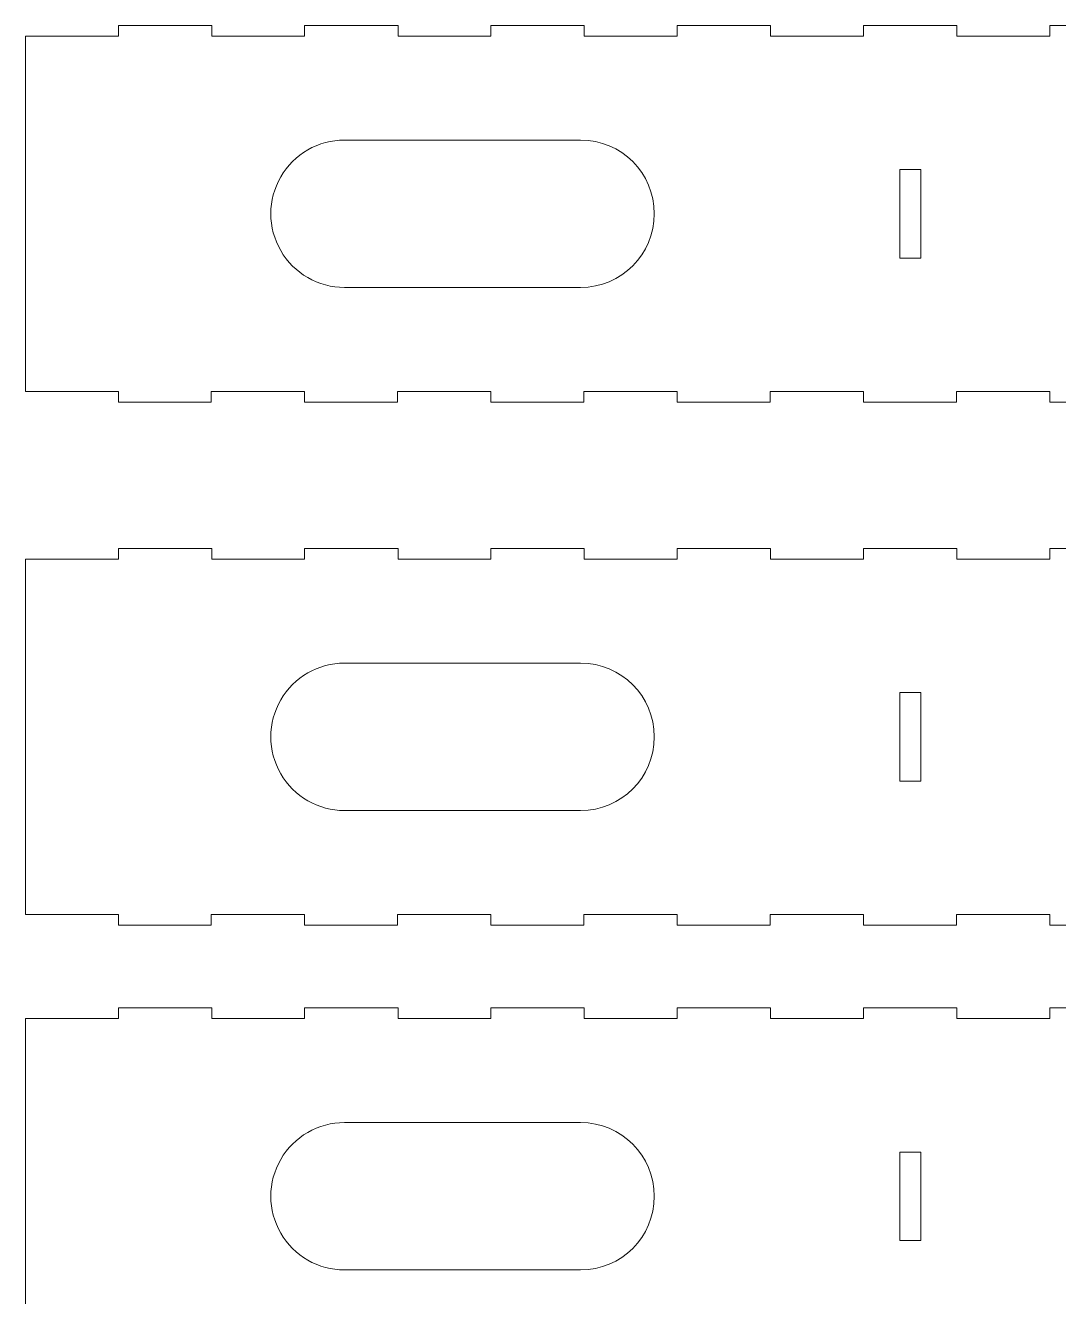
# Model space of a CAD drawing. Header units: centimetres. Extents: x -298 to 0, y -88 to 63.
# Drawn here: x -266.91 to -249.4, y 27.75 to 49.3 of the extents above; entities that cross this region are included whole.
import ezdxf

# ---------------------------------------------------------------- set-up
doc = ezdxf.new("R2010")
doc.units = ezdxf.units.CM
doc.header["$MEASUREMENT"] = 0
doc.layers.add('layer 1', color=7, linetype='Continuous')

msp = doc.modelspace()

# ---------------------------------------------------------------- linework, layer by layer
at = {"layer": 'layer 1', "lineweight": 15}
for points in [[(-265.33323, 49.30302), (-265.33323, 49.30302), (-265.33323, 49.12302), (-265.33323, 49.12302)], [(-263.75023, 49.30302), (-263.75023, 49.30302), (-265.33323, 49.30302), (-265.33323, 49.30302)], [(-263.75023, 49.12302), (-263.75023, 49.12302), (-263.75023, 49.30302), (-263.75023, 49.30302)], [(-260.59223, 49.30302), (-260.59223, 49.30302), (-262.17523, 49.30302), (-262.17523, 49.30302)], [(-262.17523, 49.30302), (-262.17523, 49.30302), (-262.17523, 49.12302), (-262.17523, 49.12302)], [(-260.59223, 49.12302), (-260.59223, 49.12302), (-260.59223, 49.30302), (-260.59223, 49.30302)], [(-257.43423, 49.30302), (-257.43423, 49.30302), (-259.01723, 49.30302), (-259.01723, 49.30302)], [(-259.01723, 49.30302), (-259.01723, 49.30302), (-259.01723, 49.12302), (-259.01723, 49.12302)], [(-257.43423, 49.12302), (-257.43423, 49.12302), (-257.43423, 49.30302), (-257.43423, 49.30302)], [(-254.27623, 49.30302), (-254.27623, 49.30302), (-255.85923, 49.30302), (-255.85923, 49.30302)], [(-255.85923, 49.30302), (-255.85923, 49.30302), (-255.85923, 49.12302), (-255.85923, 49.12302)], [(-254.27623, 49.12302), (-254.27623, 49.12302), (-254.27623, 49.30302), (-254.27623, 49.30302)], [(-251.11823, 49.30302), (-251.11823, 49.30302), (-252.70123, 49.30302), (-252.70123, 49.30302)], [(-252.70123, 49.30302), (-252.70123, 49.30302), (-252.70123, 49.12302), (-252.70123, 49.12302)], [(-251.11823, 49.12302), (-251.11823, 49.12302), (-251.11823, 49.30302), (-251.11823, 49.30302)], [(-247.96023, 49.30302), (-247.96023, 49.30302), (-249.54323, 49.30302), (-249.54323, 49.30302)], [(-249.54323, 49.30302), (-249.54323, 49.30302), (-249.54323, 49.12302), (-249.54323, 49.12302)], [(-265.33323, 49.12302), (-265.33323, 49.12302), (-266.90823, 49.12302), (-266.90823, 49.12302)], [(-266.90823, 49.12302), (-266.90823, 49.12302), (-266.90823, 43.09652), (-266.90823, 43.09652)], [(-262.17523, 49.12302), (-262.17523, 49.12302), (-263.75023, 49.12302), (-263.75023, 49.12302)], [(-259.01723, 49.12302), (-259.01723, 49.12302), (-260.59223, 49.12302), (-260.59223, 49.12302)], [(-255.85923, 49.12302), (-255.85923, 49.12302), (-257.43423, 49.12302), (-257.43423, 49.12302)], [(-252.70123, 49.12302), (-252.70123, 49.12302), (-254.27623, 49.12302), (-254.27623, 49.12302)], [(-249.54323, 49.12302), (-249.54323, 49.12302), (-251.11823, 49.12302), (-251.11823, 49.12302)], [(-257.49823, 47.35977), (-257.49823, 47.35977), (-261.49823, 47.35977), (-261.49823, 47.35977)], [(-252.08823, 46.85977), (-252.08823, 46.85977), (-252.08823, 45.35977), (-252.08823, 45.35977)], [(-251.72823, 46.85977), (-251.72823, 46.85977), (-252.08823, 46.85977), (-252.08823, 46.85977)], [(-251.72823, 45.35977), (-251.72823, 45.35977), (-251.72823, 46.85977), (-251.72823, 46.85977)], [(-252.08823, 45.35977), (-252.08823, 45.35977), (-251.72823, 45.35977), (-251.72823, 45.35977)], [(-261.49823, 44.85977), (-261.49823, 44.85977), (-257.49823, 44.85977), (-257.49823, 44.85977)], [(-266.90823, 43.09652), (-266.90823, 43.09652), (-265.33323, 43.09652), (-265.33323, 43.09652)], [(-265.33323, 43.09652), (-265.33323, 43.09652), (-265.33323, 42.91652), (-265.33323, 42.91652)], [(-265.33323, 42.91652), (-265.33323, 42.91652), (-263.75823, 42.91652), (-263.75823, 42.91652)], [(-263.75823, 42.91652), (-263.75823, 42.91652), (-263.75823, 43.09652), (-263.75823, 43.09652)], [(-263.75823, 43.09652), (-263.75823, 43.09652), (-262.17523, 43.09652), (-262.17523, 43.09652)], [(-262.17523, 43.09652), (-262.17523, 43.09652), (-262.17523, 42.91652), (-262.17523, 42.91652)], [(-262.17523, 42.91652), (-262.17523, 42.91652), (-260.60023, 42.91652), (-260.60023, 42.91652)], [(-260.60023, 42.91652), (-260.60023, 42.91652), (-260.60023, 43.09652), (-260.60023, 43.09652)], [(-260.60023, 43.09652), (-260.60023, 43.09652), (-259.01723, 43.09652), (-259.01723, 43.09652)], [(-259.01723, 43.09652), (-259.01723, 43.09652), (-259.01723, 42.91652), (-259.01723, 42.91652)], [(-259.01723, 42.91652), (-259.01723, 42.91652), (-257.44223, 42.91652), (-257.44223, 42.91652)], [(-257.44223, 42.91652), (-257.44223, 42.91652), (-257.44223, 43.09652), (-257.44223, 43.09652)], [(-257.44223, 43.09652), (-257.44223, 43.09652), (-255.85923, 43.09652), (-255.85923, 43.09652)], [(-255.85923, 43.09652), (-255.85923, 43.09652), (-255.85923, 42.91652), (-255.85923, 42.91652)], [(-255.85923, 42.91652), (-255.85923, 42.91652), (-254.28423, 42.91652), (-254.28423, 42.91652)], [(-254.28423, 42.91652), (-254.28423, 42.91652), (-254.28423, 43.09652), (-254.28423, 43.09652)], [(-254.28423, 43.09652), (-254.28423, 43.09652), (-252.70123, 43.09652), (-252.70123, 43.09652)], [(-252.70123, 43.09652), (-252.70123, 43.09652), (-252.70123, 42.91652), (-252.70123, 42.91652)], [(-252.70123, 42.91652), (-252.70123, 42.91652), (-251.12623, 42.91652), (-251.12623, 42.91652)], [(-251.12623, 42.91652), (-251.12623, 42.91652), (-251.12623, 43.09652), (-251.12623, 43.09652)], [(-251.12623, 43.09652), (-251.12623, 43.09652), (-249.54323, 43.09652), (-249.54323, 43.09652)], [(-249.54323, 43.09652), (-249.54323, 43.09652), (-249.54323, 42.91652), (-249.54323, 42.91652)], [(-249.54323, 42.91652), (-249.54323, 42.91652), (-247.96823, 42.91652), (-247.96823, 42.91652)], [(-265.33323, 40.43476), (-265.33323, 40.43476), (-265.33323, 40.25476), (-265.33323, 40.25476)], [(-263.75023, 40.43476), (-263.75023, 40.43476), (-265.33323, 40.43476), (-265.33323, 40.43476)], [(-263.75023, 40.25476), (-263.75023, 40.25476), (-263.75023, 40.43476), (-263.75023, 40.43476)], [(-260.59223, 40.43476), (-260.59223, 40.43476), (-262.17523, 40.43476), (-262.17523, 40.43476)], [(-262.17523, 40.43476), (-262.17523, 40.43476), (-262.17523, 40.25476), (-262.17523, 40.25476)], [(-260.59223, 40.25476), (-260.59223, 40.25476), (-260.59223, 40.43476), (-260.59223, 40.43476)], [(-257.43423, 40.43476), (-257.43423, 40.43476), (-259.01723, 40.43476), (-259.01723, 40.43476)], [(-259.01723, 40.43476), (-259.01723, 40.43476), (-259.01723, 40.25476), (-259.01723, 40.25476)], [(-257.43423, 40.25476), (-257.43423, 40.25476), (-257.43423, 40.43476), (-257.43423, 40.43476)], [(-254.27623, 40.43476), (-254.27623, 40.43476), (-255.85923, 40.43476), (-255.85923, 40.43476)], [(-255.85923, 40.43476), (-255.85923, 40.43476), (-255.85923, 40.25476), (-255.85923, 40.25476)], [(-254.27623, 40.25476), (-254.27623, 40.25476), (-254.27623, 40.43476), (-254.27623, 40.43476)], [(-251.11823, 40.43476), (-251.11823, 40.43476), (-252.70123, 40.43476), (-252.70123, 40.43476)], [(-252.70123, 40.43476), (-252.70123, 40.43476), (-252.70123, 40.25476), (-252.70123, 40.25476)], [(-251.11823, 40.25476), (-251.11823, 40.25476), (-251.11823, 40.43476), (-251.11823, 40.43476)], [(-247.96023, 40.43476), (-247.96023, 40.43476), (-249.54323, 40.43476), (-249.54323, 40.43476)], [(-249.54323, 40.43476), (-249.54323, 40.43476), (-249.54323, 40.25476), (-249.54323, 40.25476)], [(-265.33323, 40.25476), (-265.33323, 40.25476), (-266.90823, 40.25476), (-266.90823, 40.25476)], [(-266.90823, 40.25476), (-266.90823, 40.25476), (-266.90823, 34.22826), (-266.90823, 34.22826)], [(-262.17523, 40.25476), (-262.17523, 40.25476), (-263.75023, 40.25476), (-263.75023, 40.25476)], [(-259.01723, 40.25476), (-259.01723, 40.25476), (-260.59223, 40.25476), (-260.59223, 40.25476)], [(-255.85923, 40.25476), (-255.85923, 40.25476), (-257.43423, 40.25476), (-257.43423, 40.25476)], [(-252.70123, 40.25476), (-252.70123, 40.25476), (-254.27623, 40.25476), (-254.27623, 40.25476)], [(-249.54323, 40.25476), (-249.54323, 40.25476), (-251.11823, 40.25476), (-251.11823, 40.25476)], [(-257.49823, 38.49151), (-257.49823, 38.49151), (-261.49823, 38.49151), (-261.49823, 38.49151)], [(-252.08823, 37.99151), (-252.08823, 37.99151), (-252.08823, 36.49151), (-252.08823, 36.49151)], [(-251.72823, 37.99151), (-251.72823, 37.99151), (-252.08823, 37.99151), (-252.08823, 37.99151)], [(-251.72823, 36.49151), (-251.72823, 36.49151), (-251.72823, 37.99151), (-251.72823, 37.99151)], [(-252.08823, 36.49151), (-252.08823, 36.49151), (-251.72823, 36.49151), (-251.72823, 36.49151)], [(-261.49823, 35.99151), (-261.49823, 35.99151), (-257.49823, 35.99151), (-257.49823, 35.99151)], [(-266.90823, 34.22826), (-266.90823, 34.22826), (-265.33323, 34.22826), (-265.33323, 34.22826)], [(-265.33323, 34.22826), (-265.33323, 34.22826), (-265.33323, 34.04826), (-265.33323, 34.04826)], [(-263.75823, 34.04826), (-263.75823, 34.04826), (-263.75823, 34.22826), (-263.75823, 34.22826)], [(-263.75823, 34.22826), (-263.75823, 34.22826), (-262.17523, 34.22826), (-262.17523, 34.22826)], [(-262.17523, 34.22826), (-262.17523, 34.22826), (-262.17523, 34.04826), (-262.17523, 34.04826)], [(-260.60023, 34.04826), (-260.60023, 34.04826), (-260.60023, 34.22826), (-260.60023, 34.22826)], [(-260.60023, 34.22826), (-260.60023, 34.22826), (-259.01723, 34.22826), (-259.01723, 34.22826)], [(-259.01723, 34.22826), (-259.01723, 34.22826), (-259.01723, 34.04826), (-259.01723, 34.04826)], [(-257.44223, 34.04826), (-257.44223, 34.04826), (-257.44223, 34.22826), (-257.44223, 34.22826)], [(-257.44223, 34.22826), (-257.44223, 34.22826), (-255.85923, 34.22826), (-255.85923, 34.22826)], [(-255.85923, 34.22826), (-255.85923, 34.22826), (-255.85923, 34.04826), (-255.85923, 34.04826)], [(-254.28423, 34.04826), (-254.28423, 34.04826), (-254.28423, 34.22826), (-254.28423, 34.22826)], [(-254.28423, 34.22826), (-254.28423, 34.22826), (-252.70123, 34.22826), (-252.70123, 34.22826)], [(-252.70123, 34.22826), (-252.70123, 34.22826), (-252.70123, 34.04826), (-252.70123, 34.04826)], [(-251.12623, 34.04826), (-251.12623, 34.04826), (-251.12623, 34.22826), (-251.12623, 34.22826)], [(-251.12623, 34.22826), (-251.12623, 34.22826), (-249.54323, 34.22826), (-249.54323, 34.22826)], [(-249.54323, 34.22826), (-249.54323, 34.22826), (-249.54323, 34.04826), (-249.54323, 34.04826)], [(-265.33323, 34.04826), (-265.33323, 34.04826), (-263.75823, 34.04826), (-263.75823, 34.04826)], [(-262.17523, 34.04826), (-262.17523, 34.04826), (-260.60023, 34.04826), (-260.60023, 34.04826)], [(-259.01723, 34.04826), (-259.01723, 34.04826), (-257.44223, 34.04826), (-257.44223, 34.04826)], [(-255.85923, 34.04826), (-255.85923, 34.04826), (-254.28423, 34.04826), (-254.28423, 34.04826)], [(-252.70123, 34.04826), (-252.70123, 34.04826), (-251.12623, 34.04826), (-251.12623, 34.04826)], [(-249.54323, 34.04826), (-249.54323, 34.04826), (-247.96823, 34.04826), (-247.96823, 34.04826)], [(-265.33323, 32.64565), (-265.33323, 32.64565), (-265.33323, 32.46565), (-265.33323, 32.46565)], [(-263.75023, 32.64565), (-263.75023, 32.64565), (-265.33323, 32.64565), (-265.33323, 32.64565)], [(-263.75023, 32.46565), (-263.75023, 32.46565), (-263.75023, 32.64565), (-263.75023, 32.64565)], [(-260.59223, 32.64565), (-260.59223, 32.64565), (-262.17523, 32.64565), (-262.17523, 32.64565)], [(-262.17523, 32.64565), (-262.17523, 32.64565), (-262.17523, 32.46565), (-262.17523, 32.46565)], [(-260.59223, 32.46565), (-260.59223, 32.46565), (-260.59223, 32.64565), (-260.59223, 32.64565)], [(-257.43423, 32.64565), (-257.43423, 32.64565), (-259.01723, 32.64565), (-259.01723, 32.64565)], [(-259.01723, 32.64565), (-259.01723, 32.64565), (-259.01723, 32.46565), (-259.01723, 32.46565)], [(-257.43423, 32.46565), (-257.43423, 32.46565), (-257.43423, 32.64565), (-257.43423, 32.64565)], [(-254.27623, 32.64565), (-254.27623, 32.64565), (-255.85923, 32.64565), (-255.85923, 32.64565)], [(-255.85923, 32.64565), (-255.85923, 32.64565), (-255.85923, 32.46565), (-255.85923, 32.46565)], [(-254.27623, 32.46565), (-254.27623, 32.46565), (-254.27623, 32.64565), (-254.27623, 32.64565)], [(-251.11823, 32.64565), (-251.11823, 32.64565), (-252.70123, 32.64565), (-252.70123, 32.64565)], [(-252.70123, 32.64565), (-252.70123, 32.64565), (-252.70123, 32.46565), (-252.70123, 32.46565)], [(-251.11823, 32.46565), (-251.11823, 32.46565), (-251.11823, 32.64565), (-251.11823, 32.64565)], [(-247.96023, 32.64565), (-247.96023, 32.64565), (-249.54323, 32.64565), (-249.54323, 32.64565)], [(-249.54323, 32.64565), (-249.54323, 32.64565), (-249.54323, 32.46565), (-249.54323, 32.46565)], [(-265.33323, 32.46565), (-265.33323, 32.46565), (-266.90823, 32.46565), (-266.90823, 32.46565)], [(-266.90823, 32.46565), (-266.90823, 32.46565), (-266.90823, 26.43915), (-266.90823, 26.43915)], [(-262.17523, 32.46565), (-262.17523, 32.46565), (-263.75023, 32.46565), (-263.75023, 32.46565)], [(-259.01723, 32.46565), (-259.01723, 32.46565), (-260.59223, 32.46565), (-260.59223, 32.46565)], [(-255.85923, 32.46565), (-255.85923, 32.46565), (-257.43423, 32.46565), (-257.43423, 32.46565)], [(-252.70123, 32.46565), (-252.70123, 32.46565), (-254.27623, 32.46565), (-254.27623, 32.46565)], [(-249.54323, 32.46565), (-249.54323, 32.46565), (-251.11823, 32.46565), (-251.11823, 32.46565)], [(-257.49823, 30.7024), (-257.49823, 30.7024), (-261.49823, 30.7024), (-261.49823, 30.7024)], [(-252.08823, 30.2024), (-252.08823, 30.2024), (-252.08823, 28.7024), (-252.08823, 28.7024)], [(-251.72823, 30.2024), (-251.72823, 30.2024), (-252.08823, 30.2024), (-252.08823, 30.2024)], [(-251.72823, 28.7024), (-251.72823, 28.7024), (-251.72823, 30.2024), (-251.72823, 30.2024)], [(-252.08823, 28.7024), (-252.08823, 28.7024), (-251.72823, 28.7024), (-251.72823, 28.7024)], [(-261.49823, 28.2024), (-261.49823, 28.2024), (-257.49823, 28.2024), (-257.49823, 28.2024)]]:
    msp.add_open_spline(points, degree=3, dxfattribs=at)
for points, knots in [([(-261.49823, 47.35977), (-261.94481, 47.35977), (-262.35747, 47.12152), (-262.58076, 46.73477), (-262.58076, 46.73477), (-262.80405, 46.34802), (-262.80405, 45.87152), (-262.58076, 45.48477), (-262.58076, 45.48477), (-262.35747, 45.09802), (-261.94481, 44.85977), (-261.49823, 44.85977)], [0, 0, 0, 0, 0.25, 0.25, 0.25, 0.25, 0.5, 0.5, 0.5, 0.5, 1, 1, 1, 1]), ([(-257.49823, 44.85977), (-256.80788, 44.85977), (-256.24823, 45.41941), (-256.24823, 46.10977), (-256.24823, 46.10977), (-256.24823, 46.80012), (-256.80787, 47.35977), (-257.49822, 47.35977)], [0, 0, 0, 0, 0.33333333, 0.33333333, 0.33333333, 0.33333333, 1, 1, 1, 1]), ([(-232.39851, 46.15886), (-233.22694, 46.15886), (-233.89851, 45.48729), (-233.89851, 44.65886), (-233.89851, 44.65886), (-233.89851, 43.83044), (-233.22694, 43.15886), (-232.39851, 43.15886), (-232.39851, 43.15886), (-231.57009, 43.15886), (-230.89851, 43.83043), (-230.89851, 44.65885), (-230.89851, 44.65885), (-230.89851, 45.48728), (-231.57008, 46.15886), (-232.3985, 46.15886), (-257.2511, 46.15886), (-182.69271, 46.15886), (-232.39851, 46.15886)], [0, 0, 0, 0, 0.2, 0.2, 0.2, 0.2, 0.4, 0.4, 0.4, 0.4, 0.6, 0.6, 0.6, 0.6, 1, 1, 1, 1.00001, 1.00001, 1.00001, 1.00001]), ([(-261.49823, 38.49151), (-261.94481, 38.49151), (-262.35747, 38.25326), (-262.58076, 37.86651), (-262.58076, 37.86651), (-262.80405, 37.47976), (-262.80405, 37.00326), (-262.58076, 36.61651), (-262.58076, 36.61651), (-262.35747, 36.22976), (-261.94481, 35.99151), (-261.49823, 35.99151)], [0, 0, 0, 0, 0.25, 0.25, 0.25, 0.25, 0.5, 0.5, 0.5, 0.5, 1, 1, 1, 1]), ([(-257.49823, 35.99151), (-256.80788, 35.99151), (-256.24823, 36.55115), (-256.24823, 37.24151), (-256.24823, 37.24151), (-256.24823, 37.93186), (-256.80787, 38.49151), (-257.49822, 38.49151)], [0, 0, 0, 0, 0.33333333, 0.33333333, 0.33333333, 0.33333333, 1, 1, 1, 1]), ([(-232.39851, 35.0496), (-233.22694, 35.0496), (-233.89851, 34.37803), (-233.89851, 33.5496), (-233.89851, 33.5496), (-233.89851, 32.72118), (-233.22694, 32.0496), (-232.39851, 32.0496), (-232.39851, 32.0496), (-231.57009, 32.0496), (-230.89851, 32.72117), (-230.89851, 33.54959), (-230.89851, 33.54959), (-230.89851, 34.37802), (-231.57008, 35.0496), (-232.3985, 35.0496), (-257.2511, 35.0496), (-182.69271, 35.0496), (-232.39851, 35.0496)], [0, 0, 0, 0, 0.2, 0.2, 0.2, 0.2, 0.4, 0.4, 0.4, 0.4, 0.6, 0.6, 0.6, 0.6, 1, 1, 1, 1.00001, 1.00001, 1.00001, 1.00001]), ([(-261.49823, 30.7024), (-261.94481, 30.7024), (-262.35747, 30.46415), (-262.58076, 30.0774), (-262.58076, 30.0774), (-262.80405, 29.69065), (-262.80405, 29.21415), (-262.58076, 28.8274), (-262.58076, 28.8274), (-262.35747, 28.44065), (-261.94481, 28.2024), (-261.49823, 28.2024)], [0, 0, 0, 0, 0.25, 0.25, 0.25, 0.25, 0.5, 0.5, 0.5, 0.5, 1, 1, 1, 1]), ([(-257.49823, 28.2024), (-256.80788, 28.2024), (-256.24823, 28.76204), (-256.24823, 29.4524), (-256.24823, 29.4524), (-256.24823, 30.14275), (-256.80787, 30.7024), (-257.49822, 30.7024)], [0, 0, 0, 0, 0.33333333, 0.33333333, 0.33333333, 0.33333333, 1, 1, 1, 1])]:
    msp.add_open_spline(points, degree=3, knots=knots, dxfattribs=at)

doc.saveas('drawing.dxf')
